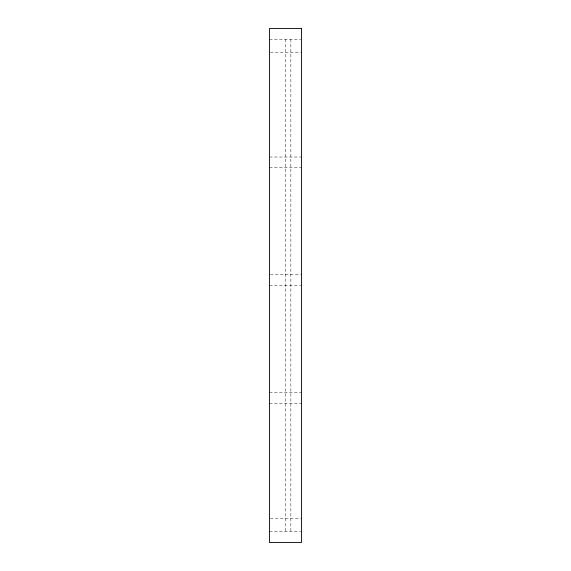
<?xml version="1.0" encoding="UTF-8"?>
<svg xmlns="http://www.w3.org/2000/svg" width="571" height="571" viewBox="0 0 571 571"><rect width="100%" height="100%" fill="white"/><g stroke="black" fill="none" stroke-linecap="round" stroke-linejoin="round"><path stroke-width="0.43" stroke-dasharray="2.85 2.14" d="M269.441 39.256L300.667 39.256M270.333 52.204L300.667 52.204M269.441 157.025L301.559 157.025M269.441 167.731L301.559 167.731M270.333 274.794L300.667 274.794M269.441 285.5L300.667 285.5M269.441 392.562L301.559 392.562M269.441 403.269L301.559 403.269M270.333 518.796L300.667 518.796M269.441 531.744L300.667 531.744M290.853 39.256L290.853 531.744M285.5 39.256L285.5 531.744"/><path stroke-width="0.86" d="M301.559 28.55L269.441 28.55L269.441 542.45L301.559 542.45L301.559 28.55"/></g></svg>
